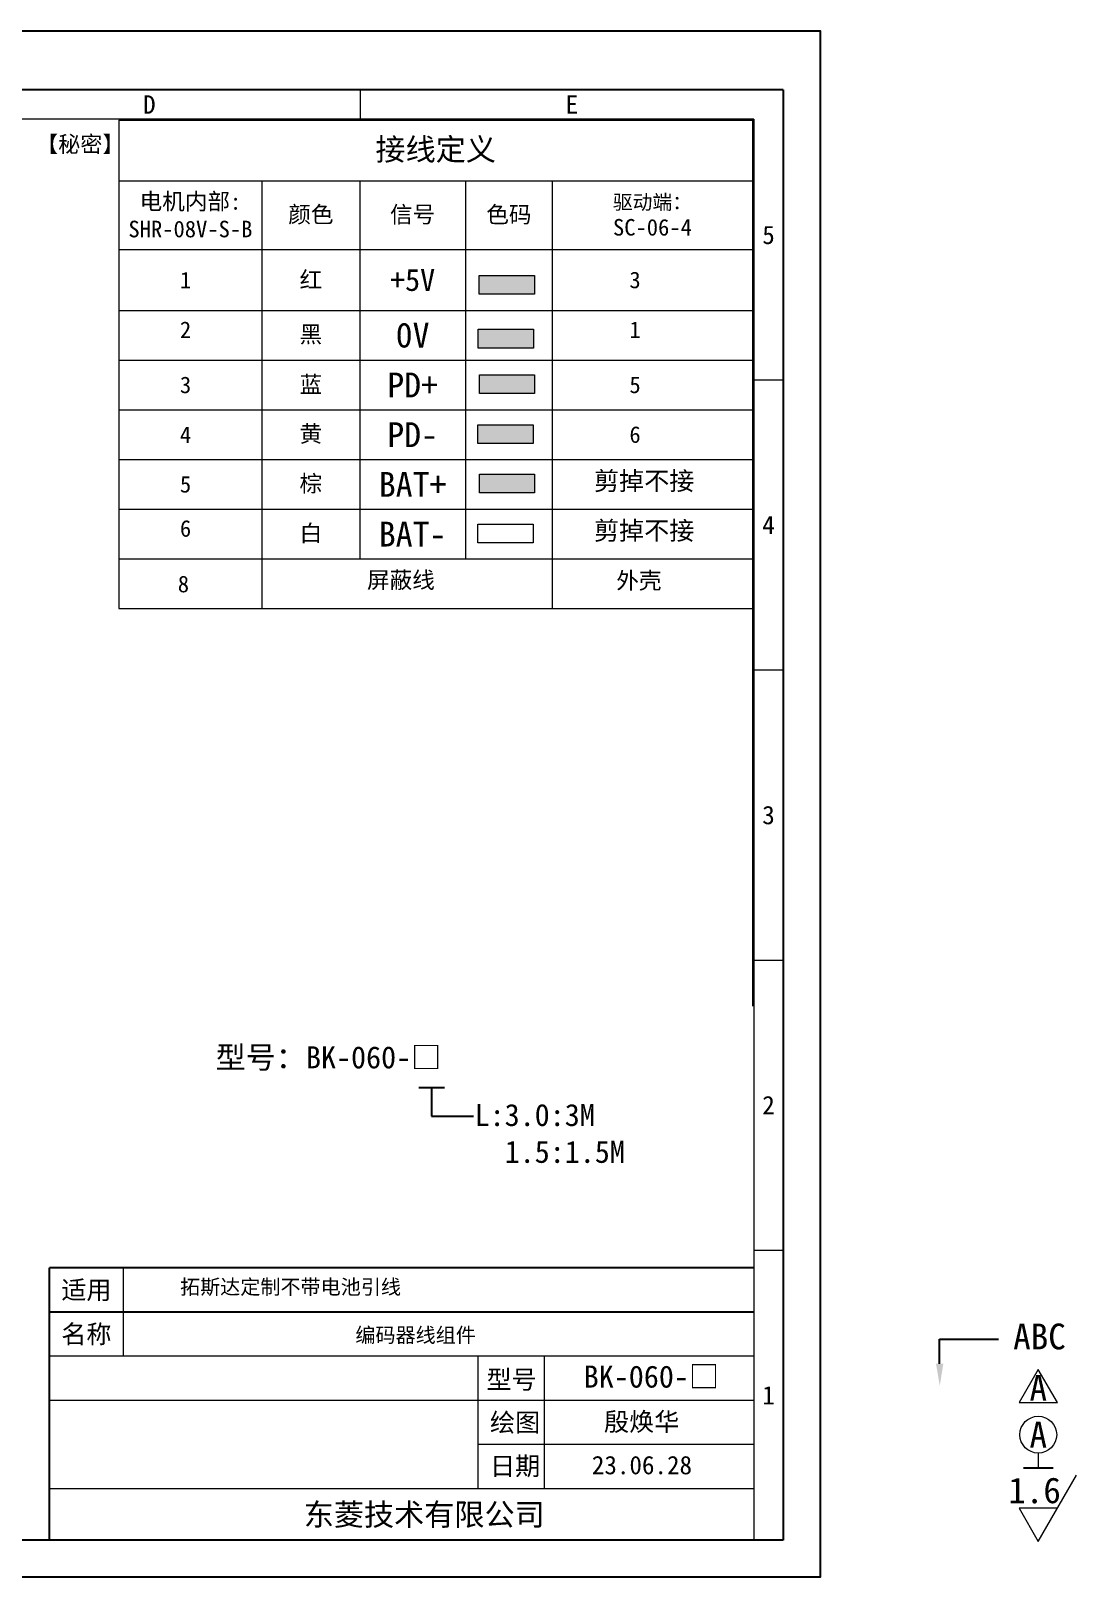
# Model space of a CAD drawing. Header units: millimetres. Extents: x 1037 to 1369, y 3 to 213.
# Drawn here: x 1226.5 to 1369, y 3 to 213 of the extents above; entities that cross this region are included whole.
import ezdxf
from ezdxf import colors
from ezdxf.entities.mleader import LeaderData, LeaderLine
from ezdxf.enums import TextEntityAlignment as Align
from ezdxf.math import Vec2, Vec3

# ---------------------------------------------------------------- set-up
doc = ezdxf.new("R2010")
doc.units = ezdxf.units.MM
doc.layers.get('0').update_dxf_attribs({"lineweight": 25})
doc.layers.add('A4', color=7, linetype='Continuous')
doc.layers.add('DIM', color=5, linetype='Continuous', lineweight=13)
doc.styles.get("Standard").update_dxf_attribs({"font": ''})
doc.styles.get('Standard').set_extended_font_data('SimSun')

# ---------------------------------------------------------------- blocks, each defined once
blk = doc.blocks.new('A$C27EE4263')
at = {"layer": 'DIM'}
for p, q in [((0, 0), (5.2, 9)), ((2.6, 4.5), (-2.6, 4.5)), ((-2.6, 4.5), (0, 0))]:
    blk.add_line(p, q, dxfattribs=at)
blk = doc.blocks.new('A$C23A73A4E')
at = {"layer": 'DIM', "lineweight": 25}
blk.add_line((-2, 0), (2, 0), dxfattribs=at)
at = {"layer": 'DIM'}
blk.add_line((0, 2), (0, 0), dxfattribs=at)
blk.add_circle((0, 4.5), 2.5, dxfattribs=at)

msp = doc.modelspace()

# ---------------------------------------------------------------- hatches: boundary and pattern name
at = {"layer": 'DIM'}
for color, points in [(2, [(1287.43, 179.82), (1294.93, 179.82), (1294.93, 177.26), (1287.43, 177.26)]), (1, [(1287.43, 179.82), (1294.93, 179.82), (1294.93, 177.26), (1287.43, 177.26)]), (7, [(1287.28, 172.5), (1294.78, 172.5), (1294.78, 169.94), (1287.28, 169.94)]), (140, [(1287.45, 166.32), (1294.95, 166.32), (1294.95, 163.76), (1287.45, 163.76)]), (2, [(1287.25, 159.53), (1294.76, 159.53), (1294.76, 156.97), (1287.25, 156.97)]), (29, [(1287.45, 152.82), (1294.95, 152.82), (1294.95, 150.26), (1287.45, 150.26)])]:
    msp.add_hatch(color=color, dxfattribs=at).paths.add_polyline_path(points)

# ---------------------------------------------------------------- linework, layer by layer
at = {"color": 0}
for p, q in [((1279.22, 69.51), (1282.69, 69.51)), ((1280.95, 69.51), (1280.95, 65.61)), ((1280.95, 65.61), (1286.66, 65.61))]:
    msp.add_line(p, q, dxfattribs=at)
at = {"layer": 'A4', "lineweight": 13}
for p, q in [((1328.72, 205.02), (1041.72, 205.02)), ((1271.32, 201.02), (1271.32, 205.02)), ((1324.72, 201.02), (1041.72, 201.02)), ((1324.72, 201.02), (1324.72, 8.02)), ((1324.72, 165.62), (1328.72, 165.62)), ((1324.72, 126.22), (1328.72, 126.22)), ((1324.72, 86.82), (1328.72, 86.82)), ((1324.72, 47.42), (1328.72, 47.42)), ((1239.07, 45.02), (1239.07, 33.02)), ((1324.72, 33.02), (1229.07, 33.02)), ((1287.3, 15.02), (1287.3, 33.02)), ((1296.3, 15.02), (1296.3, 33.02)), ((1324.72, 27.02), (1229.07, 27.02)), ((1324.72, 21.02), (1287.3, 21.02)), ((1324.72, 15.02), (1229.07, 15.02)), ((1321.88, 8.02), (1041.72, 8.02))]:
    msp.add_line(p, q, dxfattribs=at)
at = {"layer": 'A4', "lineweight": 25}
for p, q in [((1328.72, 205.02), (1041.72, 205.02)), ((1328.72, 205.02), (1328.72, 8.02)), ((1229.07, 8.02), (1229.07, 45.02)), ((1324.72, 45.02), (1229.07, 45.02)), ((1324.72, 39.02), (1229.07, 39.02)), ((1328.72, 8.02), (1041.72, 8.02))]:
    msp.add_line(p, q, dxfattribs=at)
at = {"layer": 'Defpoints'}
msp.add_lwpolyline([(1036.72, 213.02), (1333.72, 213.02), (1333.72, 3.02), (1036.72, 3.02)], close=True, dxfattribs=at)
at = {"layer": 'DIM', "color": 0}
for p, q in [((1238.49, 200.89), (1324.55, 200.89)), ((1238.49, 200.89), (1238.49, 134.56)), ((1238.57, 200.96), (1324.63, 200.96)), ((1324.55, 200.89), (1324.55, 80.56)), ((1324.63, 200.96), (1324.63, 83.96)), ((1238.49, 192.64), (1324.55, 192.64)), ((1257.92, 192.64), (1257.92, 134.56)), ((1271.19, 192.64), (1271.19, 141.31)), ((1285.56, 192.64), (1285.56, 141.31)), ((1297.35, 192.64), (1297.35, 134.56)), ((1238.49, 183.31), (1324.55, 183.31)), ((1238.49, 175.06), (1324.55, 175.06)), ((1238.49, 168.31), (1324.55, 168.31)), ((1238.49, 161.56), (1324.55, 161.56)), ((1238.49, 154.81), (1324.55, 154.81)), ((1238.49, 148.06), (1324.55, 148.06)), ((1238.49, 141.31), (1324.55, 141.31)), ((1238.49, 134.56), (1324.55, 134.56))]:
    msp.add_line(p, q, dxfattribs=at)
for points in [[(1287.43, 179.82), (1294.93, 179.82), (1294.93, 177.26), (1287.43, 177.26)], [(1287.28, 172.5), (1294.78, 172.5), (1294.78, 169.94), (1287.28, 169.94)], [(1287.45, 166.32), (1294.95, 166.32), (1294.95, 163.76), (1287.45, 163.76)], [(1287.25, 159.53), (1294.76, 159.53), (1294.76, 156.97), (1287.25, 156.97)], [(1287.45, 152.82), (1294.95, 152.82), (1294.95, 150.26), (1287.45, 150.26)], [(1287.25, 146.03), (1294.76, 146.03), (1294.76, 143.47), (1287.25, 143.47)]]:
    msp.add_lwpolyline(points, close=True, dxfattribs=at)
at = {"layer": 'DIM'}
msp.add_lwpolyline([(1363.36, 31.22), (1360.76, 26.72), (1365.96, 26.72)], close=True, dxfattribs=at)

# ---------------------------------------------------------------- block references
for name, p in [('A$C23A73A4E', (1363.36, 17.86)), ('A$C27EE4263', (1363.36, 7.86))]:
    msp.add_blockref(name, p, dxfattribs=at)

# ---------------------------------------------------------------- texts
at = {"insert": (1227.24, 198.74), "char_height": 2.2, "width": 16.4304, "attachment_point": 1}
msp.add_mtext('【秘密】', dxfattribs=at)
at = {"layer": 'A4', "lineweight": 13}
for s, height, p in [('D', 2.5, (1242.62, 203.02)), ('E', 2.5, (1300.02, 203.02)), ('5', 2.5, (1326.72, 185.32)), ('4', 2.5, (1326.72, 145.92)), ('3', 2.5, (1326.72, 106.52)), ('2', 2.5, (1326.72, 67.12)), ('适用', 2.5, (1234.07, 42.02)), ('名称', 2.5, (1234.07, 36.02)), ('型号', 2.5, (1291.82, 29.85)), ('1', 2.5, (1326.72, 27.72)), ('绘图', 2.5, (1292.3, 24.02)), ('殷焕华', 2.5, (1309.49, 24.12)), ('日期', 2.5, (1292.3, 18.1)), ('23.06.28', 2.5, (1309.53, 18.23)), ('东菱技术有限公司', 3, (1279.96, 11.52))]:
    msp.add_text(s, height=height, dxfattribs=at).set_placement(p, align=Align.MIDDLE_CENTER)
at = {"layer": 'A4'}
msp.add_text('编码器线组件', height=2, dxfattribs=at).set_placement((1278.79, 35.89), align=Align.MIDDLE_CENTER)
at = {"layer": 'A4', "insert": (1246.79, 43.43), "char_height": 2, "width": 80.236, "attachment_point": 1}
msp.add_mtext('拓斯达定制不带电池引线', dxfattribs=at)
at = {"layer": 'DIM'}
for s, p in [('A', (1363.36, 28.72)), ('A', (1363.36, 22.36)), ('1.6', (1362.86, 14.8))]:
    msp.add_text(s, height=3.5, dxfattribs=at).set_placement(p, align=Align.MIDDLE_CENTER)
at = {"layer": 'DIM', "color": 0}
for s, insert, char_height, width, attachment_point in [('接线定义', (1281.52, 196.77), 3, 83.8098, 5), ('电机内部:\\P{\\H1.0002x;SHR-08V-S-B}     ', (1248.2, 187.97), 2.25, 17.1858, 5), ('颜色', (1264.56, 187.97), 2.25, 11.02, 5), ('信号', (1278.38, 187.97), 2.25, 12.1223, 5), ('色码', (1291.46, 187.97), 2.25, 9.5365, 5), ('{\\H0.875x;驱动端：     \\fTimes New Roman|b0|i0|c134|p18; \\fTimes New Roman|b0|i0|c238|p18;  \\fTimes New Roman|b0|i0|c134|p18;\\P}SC-06-4', (1310.95, 187.97), 2.25, 24.9453, 5), ('红', (1264.56, 179.18), 2.25, 11.02, 5), ('+5V', (1278.38, 179.18), 3, 12.1223, 5), ('1', (1247.54, 179.18), 2.25, 24.9453, 5), ('3', (1308.59, 179.18), 2.25, 24.9453, 5), ('2', (1247.54, 172.43), 2.25, 24.9453, 5), ('黑', (1264.56, 171.68), 2.25, 11.02, 5), ('0V', (1278.38, 171.68), 3.375, 12.1223, 5), ('1', (1308.59, 172.43), 2.25, 24.9453, 5), ('3', (1247.54, 164.93), 2.25, 24.9453, 5), ('蓝', (1264.56, 164.93), 2.25, 11.02, 5), ('PD+', (1278.38, 164.93), 3.375, 12.1223, 5), ('5', (1308.59, 164.93), 2.25, 24.9453, 5), ('黄', (1264.56, 158.18), 2.25, 11.02, 5), ('PD-', (1278.38, 158.18), 3.375, 12.1223, 5), ('4', (1247.54, 158.18), 2.25, 24.9453, 5), ('6', (1308.59, 158.18), 2.25, 24.9453, 5), ('5', (1247.54, 151.43), 2.25, 24.9453, 5), ('棕', (1264.56, 151.43), 2.25, 11.02, 5), ('BAT+', (1278.38, 151.43), 3.375, 12.1223, 5), ('6', (1247.54, 145.43), 2.25, 24.9453, 5), ('白', (1264.56, 144.68), 2.25, 11.02, 5), ('BAT-', (1278.38, 144.68), 3.375, 12.1223, 5), ('8', (1247.25, 137.88), 2.25, 24.9453, 5), ('屏蔽线', (1276.79, 139.58), 2.25, 25.3922, 2), ('外壳', (1309.12, 138.24), 2.25, 24.9453, 5), ('型号：BK-060-□', (1251.62, 75.11), 3, 40.1047, 1), ('L:3.0:3M\\P  1.5:1.5M', (1286.8, 67.28), 3, 22.6091, 1), ('BK-060-□', (1301.62, 31.75), 3, 20.9259, 1)]:
    msp.add_mtext(s, dxfattribs=dict(at, insert=insert, char_height=char_height, width=width, attachment_point=attachment_point))
at = {"layer": 'DIM', "color": 0, "char_height": 2.5, "attachment_point": 1}
for insert in [(1303.01, 153.15), (1303.01, 146.4)]:
    msp.add_mtext_dynamic_manual_height_columns('剪掉不接', width=15.9664, gutter_width=12.5, heights=[0], dxfattribs=dict(at, insert=insert))

# ---------------------------------------------------------------- leaders
at = {"layer": 'DIM'}
ml = msp.add_multileader_mtext('Standard', dxfattribs=at)
ml.set_content('ABC', color=256)
ml.set_leader_properties()
ml.build(insert=Vec2(0, 0))
ml.multileader.update_dxf_attribs({"arrow_head_size": 3})
ctx = ml.context
ctx.base_point, ctx.char_height, ctx.arrow_head_size, ctx.plane_origin = Vec3(1357.95, 35.35), 3.5, 3, Vec3(1336.72, 35.35)
notes = []
notes.append((ctx, [(0, (1, 1, 0), (1349.95, 35.35), (1, 0), 8, [(0, [(1349.98, 28.99)], 0, [])])]))
ctx.mtext.insert, ctx.mtext.flow_direction = Vec3(1359.95, 37.45), 5
for ctx, leaders in notes:
    for number, flags, end, landing, length, lines in leaders:
        leader = LeaderData()
        leader.index, (leader.has_last_leader_line, leader.has_dogleg_vector, leader.attachment_direction) = number, flags
        leader.last_leader_point, leader.dogleg_vector, leader.dogleg_length = Vec3(end), Vec3(landing), length
        for number, points, colour, breaks in lines:
            line = LeaderLine()
            line.index, line.vertices, line.color, line.breaks = number, Vec3.list(points), colors.encode_raw_color(colour), breaks
            leader.lines.append(line)
        ctx.leaders.append(leader)

doc.saveas('drawing.dxf')
